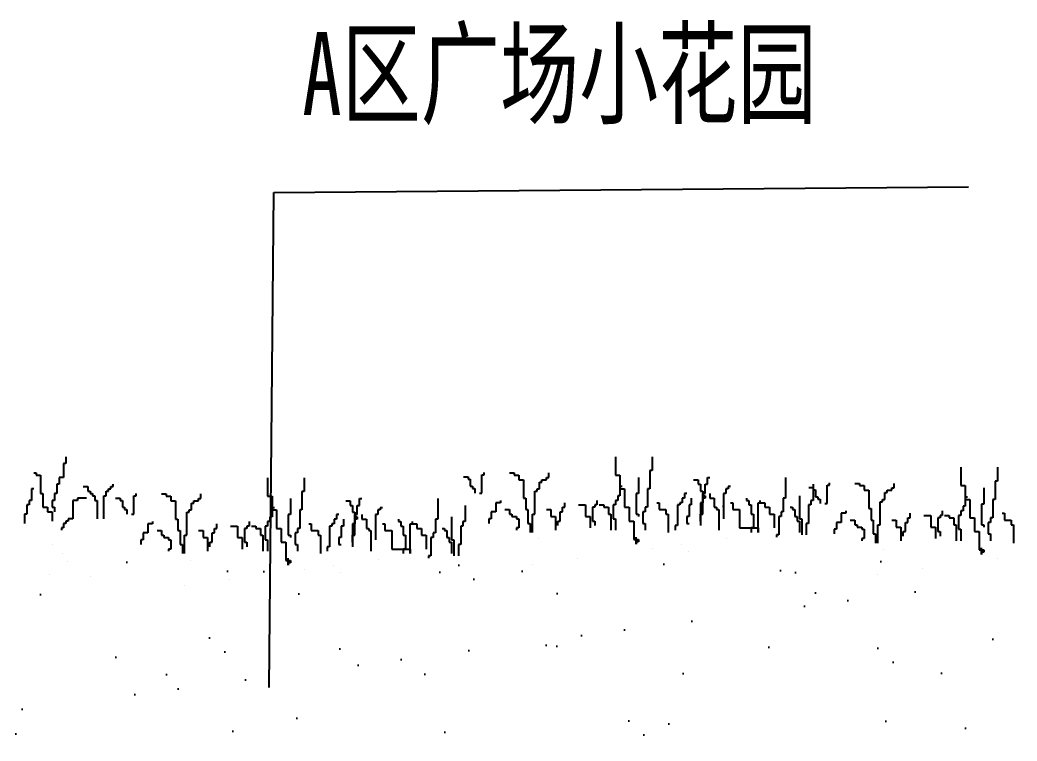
# Model space of a CAD drawing. Extents: x -2485 to 10115, y 1417 to 7253.
# Drawn here: x 681.8 to 1042.5, y 5879 to 6139.8 of the extents above; entities that cross this region are included whole.
import ezdxf

# ---------------------------------------------------------------- set-up
doc = ezdxf.new("R2010")
doc.units = 0
doc.header["$MEASUREMENT"] = 0
doc.layers.add('TEXT', color=41, linetype='CONTINUOUS')
doc.layers.add('TREE', color=3, linetype='CONTINUOUS')
doc.styles.add('STYLE1', font='SimSun.ttf', dxfattribs={"width": 0.7})

msp = doc.modelspace()

# ---------------------------------------------------------------- hatches: boundary and pattern name
at = {"layer": 'TREE'}
h = msp.add_hatch(dxfattribs=at)
h.set_pattern_fill('AR-SAND', color=3, scale=30, style=0)
h.set_pattern_definition([(37.5, (-151.603, 6013.664), (-1.8898, 57.8047), [0, -45.6, 0, -51, 0, -48.75]), (7.5, (-151.6, 6013.66), (53.0933, 84.6644), [0, -24.6, 0, -41.1, 0, -15.75]), (327.5, (-188.503, 6013.664), (93.4243, 0.1698), [0, -15, 0, -54, 0, -70.5]), (317.5, (-188.5, 6013.66), (90.1838, 26.3303), [0, -7.5, 0, -35.4, 0, -40.5])])
edge = h.paths.add_edge_path()
edge.add_spline(control_points=[(564.81, 5404.77), (570.11, 5435.93), (582.72, 5603.49), (346.96, 5727.18), (358.7, 5591.34), (362.68, 5568.91)], knot_values=[1657.801998, 1657.801998, 1657.801998, 1657.801998, 1747.235114, 1973.017472, 2021.4733, 2021.4733, 2021.4733, 2021.4733], degree=3, periodic=0)
edge.add_spline(control_points=[(362.68, 5568.91), (373.32, 5543.36), (388.7, 5477.3), (368.96, 5533.56), (362.68, 5568.91)], knot_values=[1521.032507, 1521.032507, 1521.032507, 1521.032507, 1581.3969, 1657.801998, 1657.801998, 1657.801998, 1657.801998], degree=3, periodic=0)
edge.add_spline(control_points=[(362.68, 5568.91), (353.35, 5591.3), (335.89, 5619.19), (316.5, 5604.27), (311.03, 5597.99)], knot_values=[1445.890541, 1445.890541, 1445.890541, 1445.890541, 1498.776819, 1521.032507, 1521.032507, 1521.032507, 1521.032507], degree=3, periodic=0)
edge.add_spline(control_points=[(311.03, 5597.99), (294.14, 5560.64), (266.98, 5511.91), (297.06, 5581.93), (311.03, 5597.99)], knot_values=[1304.931586, 1304.931586, 1304.931586, 1304.931586, 1389.008497, 1445.890541, 1445.890541, 1445.890541, 1445.890541], degree=3, periodic=0)
edge.add_spline(control_points=[(311.03, 5597.99), (327.86, 5635.19), (382.32, 5776.41), (228.45, 5650.49), (122.89, 5549.02), (212.11, 5682.31), (278.78, 5673.91), (315.49, 5779.48), (251.16, 5760.22), (179.85, 5770.15), (122.15, 5719.89), (88.61, 5642.65), (116.83, 5762.09), (231.75, 5767.33), (168.15, 5793.17), (149.89, 5799.72)], knot_values=[292.628195, 292.628195, 292.628195, 292.628195, 376.372317, 552.99363, 608.573931, 696.822936, 808.46612, 864.776888, 881.312156, 980.131514, 1081.777827, 1103.663647, 1178.972275, 1255.437554, 1304.931586, 1304.931586, 1304.931586, 1304.931586], degree=3, periodic=0)
edge.add_spline(control_points=[(149.89, 5799.72), (134.62, 5803.91), (121.64, 5809.15), (141.73, 5802.65), (149.89, 5799.72)], knot_values=[227.447532, 227.447532, 227.447532, 227.447532, 270.524084, 292.628195, 292.628195, 292.628195, 292.628195], degree=3, periodic=0)
edge.add_spline(control_points=[(149.89, 5799.72), (177.59, 5792.12), (248.05, 5777.93), (280.01, 5827.61), (263.86, 5878.72), (254.56, 5915.81), (249.45, 5936.18)], knot_values=[0, 0, 0, 0, 78.129317, 110.759968, 163.357287, 227.447532, 227.447532, 227.447532, 227.447532], degree=3, periodic=0)
edge.add_spline(control_points=[(249.45, 5936.18), (246.8, 5946), (244.16, 5955.82), (241.53, 5965.64)], knot_values=[590.179099, 590.179099, 590.179099, 590.179099, 620.477468, 620.477468, 620.477468, 620.477468], degree=3, periodic=0)
edge.add_line((241.53, 5965.64), (-346.63, 5965.64))
edge.add_line((-346.63, 5965.64), (-346.63, 5065.64))
edge.add_line((-346.63, 5065.64), (1103.37, 5065.64))
edge.add_line((1103.37, 5065.64), (1103.37, 5965.64))
edge.add_line((1103.37, 5965.64), (425.88, 5965.64))
edge.add_spline(control_points=[(425.88, 5965.64), (424.76, 5961.26), (423.63, 5956.88), (422.5, 5952.49)], knot_values=[668.28391, 668.28391, 668.28391, 668.28391, 681.865731, 681.865731, 681.865731, 681.865731], degree=3, periodic=0)
edge.add_spline(control_points=[(422.5, 5952.49), (412.18, 5927.95), (390.43, 5876.25), (483.71, 5848.23), (526.67, 5706.08), (654.16, 5766.4), (849.64, 5791.6), (614.72, 5725.45), (862.43, 5784.32), (909.14, 5640.92), (853.46, 5757.89), (696.95, 5745.28), (761.33, 5695.6), (786.08, 5680.46)], knot_values=[0, 0, 0, 0, 67.157829, 141.503825, 228.58081, 450.706172, 513.961906, 604.671588, 759.945991, 818.718955, 878.02972, 999.642833, 1063.824797, 1063.824797, 1063.824797, 1063.824797], degree=3, periodic=0)
edge.add_spline(control_points=[(786.08, 5680.46), (814.46, 5663.11), (885.86, 5630.01), (825.88, 5662.67), (786.08, 5680.46)], knot_values=[1063.824797, 1063.824797, 1063.824797, 1063.824797, 1137.417702, 1229.726243, 1229.726243, 1229.726243, 1229.726243], degree=3, periodic=0)
edge.add_spline(control_points=[(786.08, 5680.46), (766.45, 5689.24), (679.41, 5724.88), (612.55, 5712.91), (504.53, 5720.26), (487.8, 5759.6), (481.04, 5766.22), (478.01, 5769.19)], knot_values=[1229.726243, 1229.726243, 1229.726243, 1229.726243, 1275.246366, 1416.693772, 1512.715502, 1528.304059, 1540.938668, 1540.938668, 1540.938668, 1540.938668], degree=3, periodic=0)
edge.add_spline(control_points=[(478.01, 5769.19), (462.7, 5796.52), (437.11, 5842.22), (341.31, 5812), (403.17, 5704.19), (508.68, 5719.4), (626.62, 5649.87), (736.3, 5590.05), (798.33, 5509.11), (807.56, 5432.65), (809.67, 5411.6)], knot_values=[3371.606403, 3371.606403, 3371.606403, 3371.606403, 3454.682036, 3510.469952, 3588.015419, 3707.130774, 3806.619604, 3992.215384, 4062.327696, 4138.416666, 4138.416666, 4138.416666, 4138.416666], degree=3, periodic=0)
edge.add_spline(control_points=[(809.67, 5411.6), (811.01, 5401.93), (811.42, 5391.69), (810.49, 5403.5), (809.67, 5411.6)], knot_values=[3306.642777, 3306.642777, 3306.642777, 3306.642777, 3342.291746, 3371.606403, 3371.606403, 3371.606403, 3371.606403], degree=3, periodic=0)
edge.add_spline(control_points=[(809.67, 5411.6), (806.8, 5432.46), (787.02, 5530.04), (651.34, 5610.61), (723.91, 5499.54), (722.91, 5446.62), (723.33, 5299.07), (711.44, 5701.47), (320.7, 5715.45), (547.26, 5606), (588.25, 5517.72), (570.55, 5429.41), (564.81, 5404.77)], knot_values=[2138.7784, 2138.7784, 2138.7784, 2138.7784, 2215.615191, 2327.546662, 2411.325033, 2461.506725, 2510.368816, 2763.108688, 2977.92957, 3122.06465, 3236.16385, 3306.642777, 3306.642777, 3306.642777, 3306.642777], degree=3, periodic=0)
edge.add_spline(control_points=[(564.81, 5404.77), (560.91, 5381.88), (552.3, 5356.8), (560.61, 5386.74), (564.81, 5404.77)], knot_values=[2021.4733, 2021.4733, 2021.4733, 2021.4733, 2087.182682, 2138.7784, 2138.7784, 2138.7784, 2138.7784], degree=3, periodic=0)

# ---------------------------------------------------------------- linework, layer by layer
at = {"layer": 'TEXT', "linetype": 'CONTINUOUS'}
for p, q in [((773.64, 6077.36), (1024.85, 6079.49)), ((771.86, 5898.4), (773.64, 6077.36))]:
    msp.add_line(p, q, dxfattribs=at)
at = {"layer": 'TREE', "linetype": 'CONTINUOUS'}
for p, q in [((698.4, 5981.84), (698.4, 5979.35)), ((897.16, 5981.84), (897.16, 5975.19)), ((910.47, 5981.84), (910.47, 5976.85)), ((698.4, 5979.35), (697.57, 5979.35)), ((697.57, 5979.35), (697.57, 5974.36)), ((909.64, 5976.85), (909.64, 5970.2)), ((910.47, 5976.85), (909.64, 5976.85)), ((1022.07, 5978.03), (1022.07, 5971.38)), ((1035.38, 5978.03), (1035.38, 5973.04)), ((686.75, 5976.03), (687.58, 5976.03)), ((687.58, 5976.03), (687.58, 5975.19)), ((687.58, 5975.19), (689.25, 5975.19)), ((689.25, 5975.19), (689.25, 5968.55)), ((697.57, 5974.36), (695.9, 5974.36)), ((695.9, 5974.36), (695.9, 5971.87)), ((771.3, 5974.21), (771.3, 5967.57)), ((784.61, 5974.21), (784.61, 5969.23)), ((842.18, 5974.51), (843.84, 5974.51)), ((843.84, 5974.51), (843.84, 5973.68)), ((843.84, 5973.68), (844.67, 5973.68)), ((844.67, 5973.68), (844.67, 5971.18)), ((848.83, 5975.34), (849.66, 5975.34)), ((848.83, 5968.69), (848.83, 5975.34)), ((849.66, 5975.34), (849.66, 5976.17)), ((858.89, 5976.02), (860.55, 5976.02)), ((860.55, 5976.02), (860.55, 5975.19)), ((860.55, 5975.19), (862.21, 5975.19)), ((862.21, 5975.19), (862.21, 5973.53)), ((862.21, 5973.53), (863.88, 5973.53)), ((863.88, 5973.53), (863.88, 5966.88)), ((870.53, 5973.53), (872.2, 5973.53)), ((870.53, 5972.7), (870.53, 5973.53)), ((872.2, 5974.36), (873.03, 5974.36)), ((872.2, 5973.53), (872.2, 5974.36)), ((873.03, 5974.36), (873.03, 5976.02)), ((897.16, 5975.19), (898.82, 5975.19)), ((898.82, 5975.19), (898.82, 5970.2)), ((905.48, 5974.36), (905.48, 5968.54)), ((925.45, 5973.53), (927.11, 5973.53)), ((927.11, 5973.53), (927.11, 5971.87)), ((930.44, 5974.36), (931.27, 5974.36)), ((930.44, 5971.87), (930.44, 5974.36)), ((958.73, 5974.36), (958.73, 5966.88)), ((686.75, 5970.21), (685.92, 5970.21)), ((685.92, 5970.21), (685.92, 5966.06)), ((695.9, 5971.87), (695.07, 5971.87)), ((695.07, 5971.87), (695.07, 5968.55)), ((704.66, 5971.04), (706.33, 5971.04)), ((706.33, 5971.04), (706.33, 5969.38)), ((713.82, 5969.38), (713.82, 5970.21)), ((713.82, 5970.21), (714.65, 5970.21)), ((714.65, 5970.21), (714.65, 5971.04)), ((714.65, 5971.04), (715.48, 5971.04)), ((715.48, 5971.04), (715.48, 5971.87)), ((844.67, 5971.18), (845.5, 5971.18)), ((845.5, 5971.18), (845.5, 5970.35)), ((845.5, 5970.35), (846.34, 5970.35)), ((846.34, 5970.35), (846.34, 5968.69)), ((868.87, 5970.2), (869.7, 5970.2)), ((868.87, 5969.37), (868.87, 5970.2)), ((869.7, 5972.7), (870.53, 5972.7)), ((869.7, 5970.2), (869.7, 5972.7)), ((898.82, 5971.04), (898.82, 5967.71)), ((899.66, 5971.04), (898.82, 5971.04)), ((898.82, 5970.2), (900.49, 5970.2)), ((900.49, 5970.2), (900.49, 5963.56)), ((908.81, 5970.2), (908.81, 5963.56)), ((909.64, 5970.2), (908.81, 5970.2)), ((927.11, 5971.87), (927.95, 5971.87)), ((927.95, 5971.87), (927.95, 5969.37)), ((929.61, 5971.87), (930.44, 5971.87)), ((929.61, 5968.54), (929.61, 5971.87)), ((937.1, 5970.2), (937.1, 5968.54)), ((937.93, 5970.2), (937.1, 5970.2)), ((937.93, 5971.04), (937.93, 5970.2)), ((938.76, 5971.04), (937.93, 5971.04)), ((967.08, 5970.7), (968.75, 5970.7)), ((968.72, 5971.87), (968.72, 5966.05)), ((968.75, 5970.7), (968.75, 5969.87)), ((968.75, 5969.87), (969.58, 5969.87)), ((969.58, 5969.87), (969.58, 5967.37)), ((973.74, 5971.53), (974.57, 5971.53)), ((973.74, 5964.88), (973.74, 5971.53)), ((974.57, 5971.53), (974.57, 5972.36)), ((983.8, 5972.21), (985.46, 5972.21)), ((985.46, 5972.21), (985.46, 5971.38)), ((985.46, 5971.38), (987.12, 5971.38)), ((987.12, 5971.38), (987.12, 5969.72)), ((987.12, 5969.72), (988.79, 5969.72)), ((988.79, 5969.72), (988.79, 5963.07)), ((995.44, 5969.72), (997.11, 5969.72)), ((995.44, 5968.89), (995.44, 5969.72)), ((997.11, 5970.55), (997.94, 5970.55)), ((997.11, 5969.72), (997.11, 5970.55)), ((997.94, 5970.55), (997.94, 5972.21)), ((1022.07, 5971.38), (1023.73, 5971.38)), ((1023.73, 5971.38), (1023.73, 5966.39)), ((1030.39, 5970.55), (1030.39, 5964.73)), ((1034.55, 5973.04), (1034.55, 5966.39)), ((1035.38, 5973.04), (1034.55, 5973.04)), ((685.92, 5966.06), (685.09, 5966.06)), ((685.09, 5966.06), (685.09, 5964.39)), ((689.25, 5968.55), (690.08, 5968.55)), ((690.08, 5968.55), (690.08, 5963.56)), ((694.24, 5966.06), (693.41, 5966.06)), ((693.41, 5966.06), (693.41, 5963.56)), ((695.07, 5968.55), (694.24, 5968.55)), ((694.24, 5968.55), (694.24, 5966.06)), ((702.56, 5966.06), (700.9, 5966.06)), ((700.9, 5966.06), (700.9, 5959.41)), ((705.89, 5966.89), (702.56, 5966.89)), ((702.56, 5966.89), (702.56, 5966.06)), ((706.33, 5969.38), (707.16, 5969.38)), ((707.16, 5969.38), (707.16, 5968.55)), ((707.16, 5968.55), (707.99, 5968.55)), ((707.99, 5968.55), (707.99, 5967.72)), ((707.99, 5967.72), (708.82, 5967.72)), ((708.82, 5967.72), (708.82, 5966.06)), ((708.82, 5966.06), (709.66, 5966.06)), ((709.66, 5966.06), (709.66, 5959.41)), ((712.15, 5959.41), (712.15, 5967.72)), ((712.15, 5967.72), (712.98, 5967.72)), ((712.98, 5967.72), (712.98, 5969.38)), ((712.98, 5969.38), (713.82, 5969.38)), ((716.31, 5966.89), (717.98, 5966.89)), ((717.98, 5966.89), (717.98, 5966.06)), ((717.98, 5966.06), (718.81, 5966.06)), ((718.81, 5966.06), (718.81, 5963.56)), ((722.97, 5961.07), (722.97, 5967.72)), ((722.97, 5967.72), (723.8, 5967.72)), ((723.8, 5967.72), (723.8, 5968.55)), ((733.02, 5968.4), (734.69, 5968.4)), ((734.69, 5968.4), (734.69, 5967.57)), ((734.69, 5967.57), (736.35, 5967.57)), ((736.35, 5967.57), (736.35, 5965.91)), ((736.35, 5965.91), (738.01, 5965.91)), ((738.01, 5965.91), (738.01, 5959.26)), ((744.67, 5965.08), (744.67, 5965.91)), ((744.67, 5965.91), (746.34, 5965.91)), ((746.34, 5965.91), (746.34, 5966.74)), ((746.34, 5966.74), (747.17, 5966.74)), ((747.17, 5966.74), (747.17, 5968.4)), ((771.3, 5967.57), (772.96, 5967.57)), ((772.96, 5967.57), (772.96, 5962.58)), ((779.62, 5966.74), (779.62, 5960.92)), ((784.61, 5969.23), (783.78, 5969.23)), ((783.78, 5969.23), (783.78, 5962.58)), ((799.59, 5965.91), (801.25, 5965.91)), ((801.25, 5965.91), (801.25, 5964.24)), ((804.58, 5964.24), (804.58, 5966.74)), ((804.58, 5966.74), (805.41, 5966.74)), ((832.87, 5966.74), (832.87, 5959.26)), ((848, 5968.69), (848.83, 5968.69)), ((855.56, 5966.05), (855.56, 5965.22)), ((863.88, 5966.88), (864.71, 5966.88)), ((864.71, 5966.88), (864.71, 5962.73)), ((868.04, 5969.37), (868.87, 5969.37)), ((868.04, 5961.06), (868.04, 5969.37)), ((890.5, 5966.05), (890.5, 5964.39)), ((897.16, 5966.05), (897.16, 5964.39)), ((897.99, 5966.05), (897.16, 5966.05)), ((897.99, 5967.71), (897.99, 5966.05)), ((898.82, 5967.71), (897.99, 5967.71)), ((904.65, 5968.54), (904.65, 5961.06)), ((905.48, 5968.54), (904.65, 5968.54)), ((921.29, 5966.88), (921.29, 5965.22)), ((922.12, 5966.88), (921.29, 5966.88)), ((922.12, 5968.54), (922.12, 5966.88)), ((922.95, 5968.54), (922.12, 5968.54)), ((924.62, 5966.88), (924.62, 5964.39)), ((927.95, 5969.37), (928.78, 5969.37)), ((928.78, 5969.37), (928.78, 5967.71)), ((928.78, 5968.54), (929.61, 5968.54)), ((928.78, 5961.06), (928.78, 5968.54)), ((928.78, 5967.71), (929.61, 5967.71)), ((928.78, 5966.88), (928.78, 5965.22)), ((929.61, 5966.88), (928.78, 5966.88)), ((929.61, 5967.71), (929.61, 5966.88)), ((931.27, 5968.54), (931.27, 5966.88)), ((931.27, 5966.88), (932.94, 5966.88)), ((932.94, 5966.88), (932.94, 5963.56)), ((936.27, 5968.54), (936.27, 5959.4)), ((937.1, 5968.54), (936.27, 5968.54)), ((944.59, 5966.88), (944.59, 5966.05)), ((944.59, 5966.05), (945.42, 5966.05)), ((945.42, 5966.05), (945.42, 5964.39)), ((949.58, 5965.22), (949.58, 5966.05)), ((957.9, 5966.88), (957.9, 5961.9)), ((958.73, 5966.88), (957.9, 5966.88)), ((963.72, 5967.71), (963.72, 5959.4)), ((967.88, 5966.05), (967.88, 5964.39)), ((968.72, 5966.05), (967.88, 5966.05)), ((969.58, 5967.37), (970.41, 5967.37)), ((970.41, 5967.37), (970.41, 5966.54)), ((970.41, 5966.54), (971.24, 5966.54)), ((971.24, 5966.54), (971.24, 5964.88)), ((993.78, 5966.39), (994.61, 5966.39)), ((993.78, 5965.56), (993.78, 5966.39)), ((994.61, 5968.89), (995.44, 5968.89)), ((994.61, 5966.39), (994.61, 5968.89)), ((1023.73, 5967.22), (1023.73, 5963.9)), ((1024.57, 5967.22), (1023.73, 5967.22)), ((1023.73, 5966.39), (1025.4, 5966.39)), ((1025.4, 5966.39), (1025.4, 5959.75)), ((1033.72, 5966.39), (1033.72, 5959.75)), ((1034.55, 5966.39), (1033.72, 5966.39)), ((685.09, 5964.39), (684.26, 5964.39)), ((684.26, 5964.39), (684.26, 5961.07)), ((690.08, 5963.56), (691.74, 5963.56)), ((691.74, 5963.56), (691.74, 5961.9)), ((693.41, 5963.56), (694.24, 5963.56)), ((694.24, 5963.56), (694.24, 5961.9)), ((718.81, 5963.56), (719.64, 5963.56)), ((719.64, 5963.56), (719.64, 5962.73)), ((719.64, 5962.73), (720.47, 5962.73)), ((720.47, 5962.73), (720.47, 5961.07)), ((743.01, 5961.75), (743.01, 5962.58)), ((743.01, 5962.58), (743.84, 5962.58)), ((743.84, 5962.58), (743.84, 5965.08)), ((743.84, 5965.08), (744.67, 5965.08)), ((773.79, 5963.41), (772.96, 5963.41)), ((772.96, 5963.41), (772.96, 5960.09)), ((772.96, 5962.58), (774.62, 5962.58)), ((774.62, 5962.58), (774.62, 5955.94)), ((783.78, 5962.58), (782.95, 5962.58)), ((782.95, 5962.58), (782.95, 5955.94)), ((801.25, 5964.24), (802.08, 5964.24)), ((802.08, 5964.24), (802.08, 5961.75)), ((803.75, 5960.92), (803.75, 5964.24)), ((803.75, 5964.24), (804.58, 5964.24)), ((812.07, 5962.58), (811.23, 5962.58)), ((811.23, 5962.58), (811.23, 5960.92)), ((812.9, 5963.41), (812.07, 5963.41)), ((812.07, 5963.41), (812.07, 5962.58)), ((842.85, 5964.24), (842.85, 5958.43)), ((853.89, 5965.22), (853.89, 5961.9)), ((855.56, 5965.22), (853.89, 5965.22)), ((857.22, 5962.73), (858.89, 5962.73)), ((858.89, 5962.73), (858.89, 5961.06)), ((864.71, 5962.73), (865.54, 5962.73)), ((865.54, 5962.73), (865.54, 5957.74)), ((872.2, 5962.73), (873.86, 5962.73)), ((873.86, 5962.73), (873.86, 5960.23)), ((878.02, 5963.56), (878.85, 5963.56)), ((878.02, 5961.9), (878.02, 5963.56)), ((878.85, 5963.56), (878.85, 5965.22)), ((883.85, 5964.39), (886.34, 5964.39)), ((886.34, 5964.39), (886.34, 5960.23)), ((888.84, 5963.56), (888.84, 5958.57)), ((889.67, 5963.56), (888.84, 5963.56)), ((889.67, 5964.39), (889.67, 5963.56)), ((890.5, 5964.39), (889.67, 5964.39)), ((891.34, 5964.39), (893, 5964.39)), ((893, 5964.39), (893, 5963.56)), ((893, 5963.56), (894.66, 5963.56)), ((894.66, 5963.56), (894.66, 5961.06)), ((896.33, 5964.39), (896.33, 5959.4)), ((897.16, 5964.39), (896.33, 5964.39)), ((900.49, 5963.56), (902.15, 5963.56)), ((902.15, 5963.56), (902.15, 5958.57)), ((907.98, 5963.56), (907.98, 5961.9)), ((908.81, 5963.56), (907.98, 5963.56)), ((912.14, 5965.22), (912.97, 5965.22)), ((912.97, 5965.22), (912.97, 5962.73)), ((912.97, 5962.73), (915.46, 5962.73)), ((915.46, 5962.73), (915.46, 5961.06)), ((919.62, 5964.39), (919.62, 5956.91)), ((920.46, 5964.39), (919.62, 5964.39)), ((920.46, 5965.22), (920.46, 5964.39)), ((921.29, 5965.22), (920.46, 5965.22)), ((923.79, 5964.39), (923.79, 5960.23)), ((924.62, 5964.39), (923.79, 5964.39)), ((927.95, 5965.22), (927.95, 5956.91)), ((928.78, 5965.22), (927.95, 5965.22)), ((932.94, 5963.56), (933.77, 5963.56)), ((933.77, 5963.56), (933.77, 5962.73)), ((933.77, 5962.73), (934.6, 5962.73)), ((934.6, 5962.73), (934.6, 5955.25)), ((938.76, 5965.22), (939.59, 5965.22)), ((939.59, 5965.22), (939.59, 5962.73)), ((939.59, 5962.73), (942.09, 5962.73)), ((942.09, 5962.73), (942.09, 5956.08)), ((945.42, 5964.39), (946.25, 5964.39)), ((946.25, 5964.39), (946.25, 5961.06)), ((948.75, 5965.22), (949.58, 5965.22)), ((948.75, 5954.42), (948.75, 5965.22)), ((949.58, 5965.22), (951.24, 5965.22)), ((951.24, 5965.22), (951.24, 5963.56)), ((951.24, 5963.56), (952.91, 5963.56)), ((952.91, 5963.56), (952.91, 5961.06)), ((960.39, 5963.56), (961.23, 5963.56)), ((961.23, 5963.56), (961.23, 5962.73)), ((961.23, 5962.73), (962.06, 5962.73)), ((962.06, 5962.73), (962.06, 5960.23)), ((967.05, 5964.39), (967.05, 5957.74)), ((967.88, 5964.39), (967.05, 5964.39)), ((972.91, 5964.88), (973.74, 5964.88)), ((988.79, 5963.07), (989.62, 5963.07)), ((989.62, 5963.07), (989.62, 5958.92)), ((992.95, 5965.56), (993.78, 5965.56)), ((992.95, 5957.25), (992.95, 5965.56)), ((1022.9, 5963.9), (1022.9, 5962.24)), ((1023.73, 5963.9), (1022.9, 5963.9)), ((1029.56, 5964.73), (1029.56, 5957.25)), ((1030.39, 5964.73), (1029.56, 5964.73)), ((684.26, 5961.07), (683.42, 5961.07)), ((683.42, 5961.07), (683.42, 5957.75)), ((691.74, 5961.9), (693.41, 5961.9)), ((693.41, 5961.9), (693.41, 5958.58)), ((700.9, 5959.41), (699.23, 5959.41)), ((699.23, 5959.41), (699.23, 5958.58)), ((722.14, 5961.07), (722.97, 5961.07)), ((738.01, 5959.26), (738.85, 5959.26)), ((738.85, 5959.26), (738.85, 5955.11)), ((742.18, 5953.44), (742.18, 5961.75)), ((742.18, 5961.75), (743.01, 5961.75)), ((772.96, 5960.09), (772.13, 5960.09)), ((772.13, 5960.09), (772.13, 5958.43)), ((779.62, 5960.92), (778.79, 5960.92)), ((778.79, 5960.92), (778.79, 5953.44)), ((796.26, 5959.26), (795.43, 5959.26)), ((795.43, 5959.26), (795.43, 5957.6)), ((797.09, 5960.92), (796.26, 5960.92)), ((796.26, 5960.92), (796.26, 5959.26)), ((798.75, 5959.26), (798.75, 5956.77)), ((802.08, 5961.75), (802.91, 5961.75)), ((802.91, 5961.75), (802.91, 5960.09)), ((802.91, 5953.44), (802.91, 5960.92)), ((802.91, 5960.92), (803.75, 5960.92)), ((802.91, 5960.09), (803.75, 5960.09)), ((803.75, 5959.26), (802.91, 5959.26)), ((802.91, 5959.26), (802.91, 5957.6)), ((803.75, 5960.09), (803.75, 5959.26)), ((805.41, 5960.92), (805.41, 5959.26)), ((805.41, 5959.26), (807.07, 5959.26)), ((807.07, 5959.26), (807.07, 5955.94)), ((811.23, 5960.92), (810.4, 5960.92)), ((810.4, 5960.92), (810.4, 5951.78)), ((818.72, 5959.26), (818.72, 5958.43)), ((832.87, 5959.26), (832.04, 5959.26)), ((832.04, 5959.26), (832.04, 5954.27)), ((837.86, 5960.09), (837.86, 5951.78)), ((851.4, 5959.4), (851.4, 5957.74)), ((852.23, 5959.4), (851.4, 5959.4)), ((852.23, 5961.9), (852.23, 5959.4)), ((853.89, 5961.9), (852.23, 5961.9)), ((858.89, 5961.06), (859.72, 5961.06)), ((859.72, 5961.06), (859.72, 5960.23)), ((859.72, 5960.23), (861.38, 5960.23)), ((861.38, 5960.23), (861.38, 5959.4)), ((861.38, 5959.4), (862.21, 5959.4)), ((862.21, 5959.4), (862.21, 5956.08)), ((867.21, 5961.06), (868.04, 5961.06)), ((867.21, 5954.42), (867.21, 5961.06)), ((873.86, 5960.23), (875.53, 5960.23)), ((875.53, 5960.23), (875.53, 5955.25)), ((877.19, 5961.9), (878.02, 5961.9)), ((877.19, 5958.57), (877.19, 5961.9)), ((886.34, 5960.23), (888.01, 5960.23)), ((888.01, 5960.23), (888.01, 5956.08)), ((894.66, 5961.06), (895.5, 5961.06)), ((895.5, 5961.06), (895.5, 5955.25)), ((896.33, 5959.4), (897.16, 5959.4)), ((897.16, 5959.4), (897.16, 5955.25)), ((904.65, 5961.06), (905.48, 5961.06)), ((905.48, 5961.06), (905.48, 5960.23)), ((907.14, 5961.9), (907.14, 5957.74)), ((907.98, 5961.9), (907.14, 5961.9)), ((915.46, 5961.06), (916.3, 5961.06)), ((916.3, 5961.06), (916.3, 5954.42)), ((922.95, 5960.23), (922.95, 5957.74)), ((923.79, 5960.23), (922.95, 5960.23)), ((927.95, 5961.06), (928.78, 5961.06)), ((927.95, 5958.57), (927.95, 5961.06)), ((946.25, 5961.06), (947.08, 5961.06)), ((947.08, 5961.06), (947.08, 5956.08)), ((952.91, 5961.06), (954.57, 5961.06)), ((954.57, 5961.06), (954.57, 5956.08)), ((956.23, 5960.23), (956.23, 5953.59)), ((957.07, 5960.23), (956.23, 5960.23)), ((957.07, 5961.9), (957.07, 5960.23)), ((957.9, 5961.9), (957.07, 5961.9)), ((962.06, 5960.23), (962.89, 5960.23)), ((962.89, 5960.23), (962.89, 5958.57)), ((963.72, 5959.4), (964.56, 5959.4)), ((964.56, 5959.4), (964.56, 5953.59)), ((978.8, 5961.41), (978.8, 5958.09)), ((980.47, 5961.41), (978.8, 5961.41)), ((980.47, 5962.24), (980.47, 5961.41)), ((982.13, 5958.92), (983.8, 5958.92)), ((983.8, 5958.92), (983.8, 5957.25)), ((989.62, 5958.92), (990.45, 5958.92)), ((990.45, 5958.92), (990.45, 5953.93)), ((997.11, 5958.92), (998.77, 5958.92)), ((998.77, 5958.92), (998.77, 5956.42)), ((1002.93, 5959.75), (1003.76, 5959.75)), ((1002.93, 5958.09), (1002.93, 5959.75)), ((1003.76, 5959.75), (1003.76, 5961.41)), ((1008.76, 5960.58), (1011.25, 5960.58)), ((1011.25, 5960.58), (1011.25, 5956.42)), ((1013.75, 5959.75), (1013.75, 5954.76)), ((1014.58, 5959.75), (1013.75, 5959.75)), ((1014.58, 5960.58), (1014.58, 5959.75)), ((1015.41, 5960.58), (1014.58, 5960.58)), ((1015.41, 5962.24), (1015.41, 5960.58)), ((1016.24, 5960.58), (1017.91, 5960.58)), ((1017.91, 5960.58), (1017.91, 5959.75)), ((1017.91, 5959.75), (1019.57, 5959.75)), ((1019.57, 5959.75), (1019.57, 5957.25)), ((1021.24, 5960.58), (1021.24, 5955.59)), ((1022.07, 5960.58), (1021.24, 5960.58)), ((1022.07, 5962.24), (1022.07, 5960.58)), ((1022.9, 5962.24), (1022.07, 5962.24)), ((1025.4, 5959.75), (1027.06, 5959.75)), ((1027.06, 5959.75), (1027.06, 5954.76)), ((1032.89, 5959.75), (1032.89, 5958.09)), ((1033.72, 5959.75), (1032.89, 5959.75)), ((1037.05, 5961.41), (1037.88, 5961.41)), ((1037.88, 5961.41), (1037.88, 5958.92)), ((1037.88, 5958.92), (1040.37, 5958.92)), ((1040.37, 5958.92), (1040.37, 5957.25)), ((697.57, 5956.09), (696.74, 5956.09)), ((696.74, 5956.09), (696.74, 5955.25)), ((698.4, 5957.75), (697.57, 5957.75)), ((697.57, 5957.75), (697.57, 5956.09)), ((699.23, 5958.58), (698.4, 5958.58)), ((698.4, 5958.58), (698.4, 5957.75)), ((729.69, 5957.6), (728.03, 5957.6)), ((728.03, 5957.6), (728.03, 5954.27)), ((729.69, 5958.43), (729.69, 5957.6)), ((731.36, 5955.11), (733.02, 5955.11)), ((733.02, 5955.11), (733.02, 5953.44)), ((738.85, 5955.11), (739.68, 5955.11)), ((739.68, 5955.11), (739.68, 5950.12)), ((746.34, 5955.11), (748, 5955.11)), ((748, 5955.11), (748, 5952.61)), ((752.16, 5954.27), (752.16, 5955.94)), ((752.16, 5955.94), (752.99, 5955.94)), ((752.99, 5955.94), (752.99, 5957.6)), ((757.98, 5956.77), (760.48, 5956.77)), ((760.48, 5956.77), (760.48, 5952.61)), ((763.81, 5955.94), (762.98, 5955.94)), ((762.98, 5955.94), (762.98, 5950.95)), ((764.64, 5956.77), (763.81, 5956.77)), ((763.81, 5956.77), (763.81, 5955.94)), ((764.64, 5958.43), (764.64, 5956.77)), ((765.47, 5956.77), (767.14, 5956.77)), ((767.14, 5956.77), (767.14, 5955.94)), ((767.14, 5955.94), (768.8, 5955.94)), ((768.8, 5955.94), (768.8, 5953.44)), ((771.3, 5956.77), (770.46, 5956.77)), ((770.46, 5956.77), (770.46, 5951.78)), ((772.13, 5958.43), (771.3, 5958.43)), ((771.3, 5958.43), (771.3, 5956.77)), ((774.62, 5955.94), (776.29, 5955.94)), ((776.29, 5955.94), (776.29, 5950.95)), ((782.95, 5955.94), (782.11, 5955.94)), ((782.11, 5955.94), (782.11, 5954.27)), ((786.27, 5957.6), (787.11, 5957.6)), ((787.11, 5957.6), (787.11, 5955.11)), ((787.11, 5955.11), (789.6, 5955.11)), ((789.6, 5955.11), (789.6, 5953.44)), ((794.59, 5956.77), (793.76, 5956.77)), ((793.76, 5956.77), (793.76, 5949.29)), ((795.43, 5957.6), (794.59, 5957.6)), ((794.59, 5957.6), (794.59, 5956.77)), ((798.75, 5956.77), (797.92, 5956.77)), ((797.92, 5956.77), (797.92, 5952.61)), ((802.91, 5957.6), (802.08, 5957.6)), ((802.08, 5957.6), (802.08, 5949.29)), ((807.07, 5955.94), (807.91, 5955.94)), ((807.91, 5955.94), (807.91, 5955.11)), ((807.91, 5955.11), (808.74, 5955.11)), ((808.74, 5955.11), (808.74, 5947.63)), ((812.9, 5957.6), (813.73, 5957.6)), ((813.73, 5957.6), (813.73, 5955.11)), ((813.73, 5955.11), (816.23, 5955.11)), ((816.23, 5955.11), (816.23, 5948.46)), ((818.72, 5958.43), (819.56, 5958.43)), ((819.56, 5958.43), (819.56, 5956.77)), ((819.56, 5956.77), (820.39, 5956.77)), ((820.39, 5956.77), (820.39, 5953.44)), ((822.88, 5946.8), (822.88, 5957.6)), ((822.88, 5957.6), (823.72, 5957.6)), ((823.72, 5957.6), (823.72, 5958.43)), ((823.72, 5957.6), (825.38, 5957.6)), ((825.38, 5957.6), (825.38, 5955.94)), ((825.38, 5955.94), (827.04, 5955.94)), ((827.04, 5955.94), (827.04, 5953.44)), ((834.53, 5955.94), (835.36, 5955.94)), ((835.36, 5955.94), (835.36, 5955.11)), ((835.36, 5955.11), (836.2, 5955.11)), ((836.2, 5955.11), (836.2, 5952.61)), ((842.02, 5956.77), (841.19, 5956.77)), ((841.19, 5956.77), (841.19, 5950.12)), ((842.85, 5958.43), (842.02, 5958.43)), ((842.02, 5958.43), (842.02, 5956.77)), ((861.38, 5956.08), (861.38, 5955.25)), ((862.21, 5956.08), (861.38, 5956.08)), ((865.54, 5957.74), (866.37, 5957.74)), ((866.37, 5957.74), (866.37, 5954.42)), ((876.36, 5958.57), (877.19, 5958.57)), ((876.36, 5956.91), (876.36, 5958.57)), ((888.84, 5958.57), (889.67, 5958.57)), ((889.67, 5958.57), (889.67, 5956.91)), ((902.15, 5958.57), (903.82, 5958.57)), ((903.82, 5958.57), (903.82, 5951.93)), ((907.14, 5957.74), (907.98, 5957.74)), ((907.98, 5957.74), (907.98, 5955.25)), ((918.79, 5956.91), (918.79, 5955.25)), ((919.62, 5956.91), (918.79, 5956.91)), ((922.95, 5957.74), (923.79, 5957.74)), ((942.09, 5956.08), (948.75, 5956.08)), ((946.25, 5956.08), (946.25, 5954.42)), ((947.08, 5956.08), (946.25, 5956.08)), ((948.75, 5956.08), (948.75, 5954.42)), ((962.89, 5958.57), (963.72, 5958.57)), ((963.72, 5958.57), (963.72, 5954.42)), ((966.22, 5957.74), (966.22, 5953.59)), ((967.05, 5957.74), (966.22, 5957.74)), ((976.31, 5955.59), (976.31, 5953.93)), ((977.14, 5955.59), (976.31, 5955.59)), ((977.14, 5958.09), (977.14, 5955.59)), ((978.8, 5958.09), (977.14, 5958.09)), ((983.8, 5957.25), (984.63, 5957.25)), ((984.63, 5957.25), (984.63, 5956.42)), ((984.63, 5956.42), (986.29, 5956.42)), ((986.29, 5956.42), (986.29, 5955.59)), ((986.29, 5955.59), (987.12, 5955.59)), ((987.12, 5955.59), (987.12, 5952.27)), ((992.12, 5957.25), (992.95, 5957.25)), ((992.12, 5950.61), (992.12, 5957.25)), ((998.77, 5956.42), (1000.44, 5956.42)), ((1000.44, 5956.42), (1000.44, 5951.44)), ((1002.1, 5958.09), (1002.93, 5958.09)), ((1002.1, 5954.76), (1002.1, 5958.09)), ((1011.25, 5956.42), (1012.92, 5956.42)), ((1012.92, 5956.42), (1012.92, 5952.27)), ((1019.57, 5957.25), (1020.4, 5957.25)), ((1020.4, 5957.25), (1020.4, 5951.44)), ((1021.24, 5955.59), (1022.07, 5955.59)), ((1022.07, 5955.59), (1022.07, 5951.44)), ((1029.56, 5957.25), (1030.39, 5957.25)), ((1030.39, 5957.25), (1030.39, 5956.42)), ((1032.05, 5958.09), (1032.05, 5953.93)), ((1032.89, 5958.09), (1032.05, 5958.09)), ((1040.37, 5957.25), (1041.21, 5957.25)), ((1041.21, 5957.25), (1041.21, 5950.61)), ((726.37, 5951.78), (725.53, 5951.78)), ((725.53, 5951.78), (725.53, 5950.12)), ((728.03, 5954.27), (726.37, 5954.27)), ((726.37, 5954.27), (726.37, 5951.78)), ((733.02, 5953.44), (733.85, 5953.44)), ((733.85, 5953.44), (733.85, 5952.61)), ((733.85, 5952.61), (735.52, 5952.61)), ((735.52, 5952.61), (735.52, 5951.78)), ((735.52, 5951.78), (736.35, 5951.78)), ((736.35, 5951.78), (736.35, 5948.46)), ((741.34, 5946.8), (741.34, 5953.44)), ((741.34, 5953.44), (742.18, 5953.44)), ((748, 5952.61), (749.66, 5952.61)), ((749.66, 5952.61), (749.66, 5947.63)), ((751.33, 5950.95), (751.33, 5954.27)), ((751.33, 5954.27), (752.16, 5954.27)), ((760.48, 5952.61), (762.14, 5952.61)), ((762.14, 5952.61), (762.14, 5948.46)), ((768.8, 5953.44), (769.63, 5953.44)), ((769.63, 5953.44), (769.63, 5947.63)), ((770.46, 5951.78), (771.3, 5951.78)), ((771.3, 5951.78), (771.3, 5947.63)), ((778.79, 5953.44), (779.62, 5953.44)), ((779.62, 5953.44), (779.62, 5952.61)), ((782.11, 5954.27), (781.28, 5954.27)), ((781.28, 5954.27), (781.28, 5950.12)), ((789.6, 5953.44), (790.43, 5953.44)), ((790.43, 5953.44), (790.43, 5946.8)), ((797.92, 5952.61), (797.09, 5952.61)), ((797.09, 5952.61), (797.09, 5950.12)), ((802.08, 5950.95), (802.08, 5953.44)), ((802.08, 5953.44), (802.91, 5953.44)), ((820.39, 5953.44), (821.22, 5953.44)), ((821.22, 5953.44), (821.22, 5948.46)), ((827.04, 5953.44), (828.71, 5953.44)), ((828.71, 5953.44), (828.71, 5948.46)), ((831.2, 5952.61), (830.37, 5952.61)), ((830.37, 5952.61), (830.37, 5945.97)), ((832.04, 5954.27), (831.2, 5954.27)), ((831.2, 5954.27), (831.2, 5952.61)), ((836.2, 5952.61), (837.03, 5952.61)), ((837.03, 5952.61), (837.03, 5950.95)), ((837.86, 5951.78), (838.69, 5951.78)), ((838.69, 5951.78), (838.69, 5945.97)), ((869.27, 5952.1), (869.27, 5952.1)), ((903.82, 5951.93), (905.48, 5951.93)), ((904.65, 5950.26), (904.65, 5952.76)), ((905.48, 5951.93), (905.48, 5951.09)), ((937.3, 5952.27), (937.3, 5952.27)), ((955.4, 5953.59), (955.4, 5952.76)), ((956.23, 5953.59), (955.4, 5953.59)), ((986.29, 5952.27), (986.29, 5951.44)), ((987.12, 5952.27), (986.29, 5952.27)), ((990.45, 5953.93), (991.28, 5953.93)), ((991.28, 5953.93), (991.28, 5950.61)), ((1001.27, 5954.76), (1002.1, 5954.76)), ((1001.27, 5953.1), (1001.27, 5954.76)), ((1013.75, 5954.76), (1014.58, 5954.76)), ((1014.58, 5954.76), (1014.58, 5953.1)), ((1027.06, 5954.76), (1028.73, 5954.76)), ((1028.73, 5954.76), (1028.73, 5948.11)), ((1032.05, 5953.93), (1032.89, 5953.93)), ((1032.89, 5953.93), (1032.89, 5951.44)), ((693.47, 5950.1), (693.47, 5950.1)), ((736.35, 5948.46), (735.52, 5948.46)), ((735.52, 5948.46), (735.52, 5947.63)), ((739.68, 5950.12), (740.51, 5950.12)), ((740.51, 5950.12), (740.51, 5946.8)), ((750.5, 5949.29), (750.5, 5950.95)), ((750.5, 5950.95), (751.33, 5950.95)), ((762.98, 5950.95), (763.81, 5950.95)), ((763.81, 5950.95), (763.81, 5949.29)), ((776.29, 5950.95), (777.95, 5950.95)), ((777.95, 5950.95), (777.95, 5944.3)), ((781.28, 5950.12), (782.11, 5950.12)), ((782.11, 5950.12), (782.11, 5947.63)), ((793.76, 5949.29), (792.93, 5949.29)), ((792.93, 5949.29), (792.93, 5947.63)), ((797.09, 5950.12), (797.92, 5950.12)), ((816.23, 5948.46), (822.88, 5948.46)), ((821.22, 5948.46), (820.39, 5948.46)), ((820.39, 5948.46), (820.39, 5946.8)), ((822.88, 5948.46), (822.88, 5946.8)), ((837.03, 5950.95), (837.86, 5950.95)), ((837.86, 5950.95), (837.86, 5946.8)), ((841.19, 5950.12), (840.36, 5950.12)), ((840.36, 5950.12), (840.36, 5945.97)), ((904.65, 5951.09), (904.65, 5950.26)), ((905.48, 5951.09), (904.65, 5951.09)), ((910.63, 5948.76), (910.63, 5948.76)), ((921.04, 5950.13), (921.04, 5950.13)), ((994.18, 5948.28), (994.18, 5948.28)), ((1028.73, 5948.11), (1030.39, 5948.11)), ((1029.56, 5946.45), (1029.56, 5948.95)), ((1030.39, 5948.11), (1030.39, 5947.28)), ((697.16, 5946.72), (697.16, 5946.72)), ((743.41, 5944.47), (743.41, 5944.47)), ((777.95, 5944.3), (779.62, 5944.3)), ((778.79, 5942.64), (778.79, 5945.13)), ((779.62, 5944.3), (779.62, 5943.47)), ((811.44, 5944.65), (811.44, 5944.65)), ((830.37, 5945.97), (829.54, 5945.97)), ((829.54, 5945.97), (829.54, 5945.13)), ((883.47, 5945.18), (883.47, 5945.18)), ((923.7, 5947.46), (923.7, 5947.46)), ((1029.56, 5947.28), (1029.56, 5946.45)), ((1030.39, 5947.28), (1029.56, 5947.28)), ((1035.54, 5944.95), (1035.54, 5944.95)), ((698.79, 5943.82), (698.79, 5943.82)), ((779.62, 5943.47), (778.79, 5943.47)), ((778.79, 5943.47), (778.79, 5942.64)), ((784.77, 5941.13), (784.77, 5941.13)), ((795.18, 5942.51), (795.18, 5942.51)), ((867.21, 5943.04), (867.21, 5943.04)), ((1008.38, 5941.37), (1008.38, 5941.37)), ((692.43, 5939.29), (692.43, 5939.29)), ((707.22, 5938.45), (707.22, 5938.45)), ((757.61, 5937.56), (757.61, 5937.56)), ((797.83, 5939.84), (797.83, 5939.84)), ((992.12, 5939.23), (992.12, 5939.23)), ((741.35, 5935.42), (741.35, 5935.42))]:
    msp.add_line(p, q, dxfattribs=at)
at = {"layer": 'TREE', "color": 3}
for points in [[(422.5, 5952.49), (409.44, 5886.62), (468.38, 5841.3), (517.19, 5769.19), (739.22, 5775.71), (802.12, 5782.46), (716.37, 5752.88), (868.56, 5722.12), (897.26, 5670.82), (860.03, 5717), (738.69, 5725.13), (851.95, 5646.68), (726.61, 5704.01), (585.76, 5717), (494.34, 5746.36), (486.5, 5759.83), (478.01, 5769.19)], [(249.45, 5936.18), (265.78, 5874.21), (272.31, 5822.02), (252.72, 5795.92), (131.91, 5805.71), (197.21, 5776.35), (131.91, 5736.57), (99.25, 5668.71), (109.05, 5688.28), (184.15, 5756.78), (282.1, 5769.83), (298.43, 5772.45), (288.63, 5717), (200.47, 5648.5), (148.23, 5577.37), (190.68, 5613.25), (344.14, 5700.69), (282.1, 5544.76), (327.81, 5609.36), (380.06, 5508.87), (360.47, 5632.19), (559.8, 5526.15), (556.57, 5371.04), (578.13, 5491.2), (533.14, 5596.06), (419.24, 5684.38), (626.44, 5627.68), (722.9, 5394.07), (723.07, 5442.93), (718.08, 5492.86), (688.09, 5571.09), (778.4, 5504.97), (811.06, 5397.33), (793.05, 5501.19), (755.55, 5560.43), (602.09, 5664.81), (511.48, 5705.91), (396.38, 5736.57), (367, 5808.33), (419.24, 5827.9), (478.01, 5769.19)]]:
    msp.add_spline(points, degree=3, dxfattribs=at)

# ---------------------------------------------------------------- texts
at = {"layer": 'TEXT', "linetype": 'CONTINUOUS', "style": 'STYLE1', "width": 0.7}
msp.add_text('A区广场小花园', height=30, dxfattribs=at).set_placement((783.85, 6105.39))

doc.saveas('drawing.dxf')
